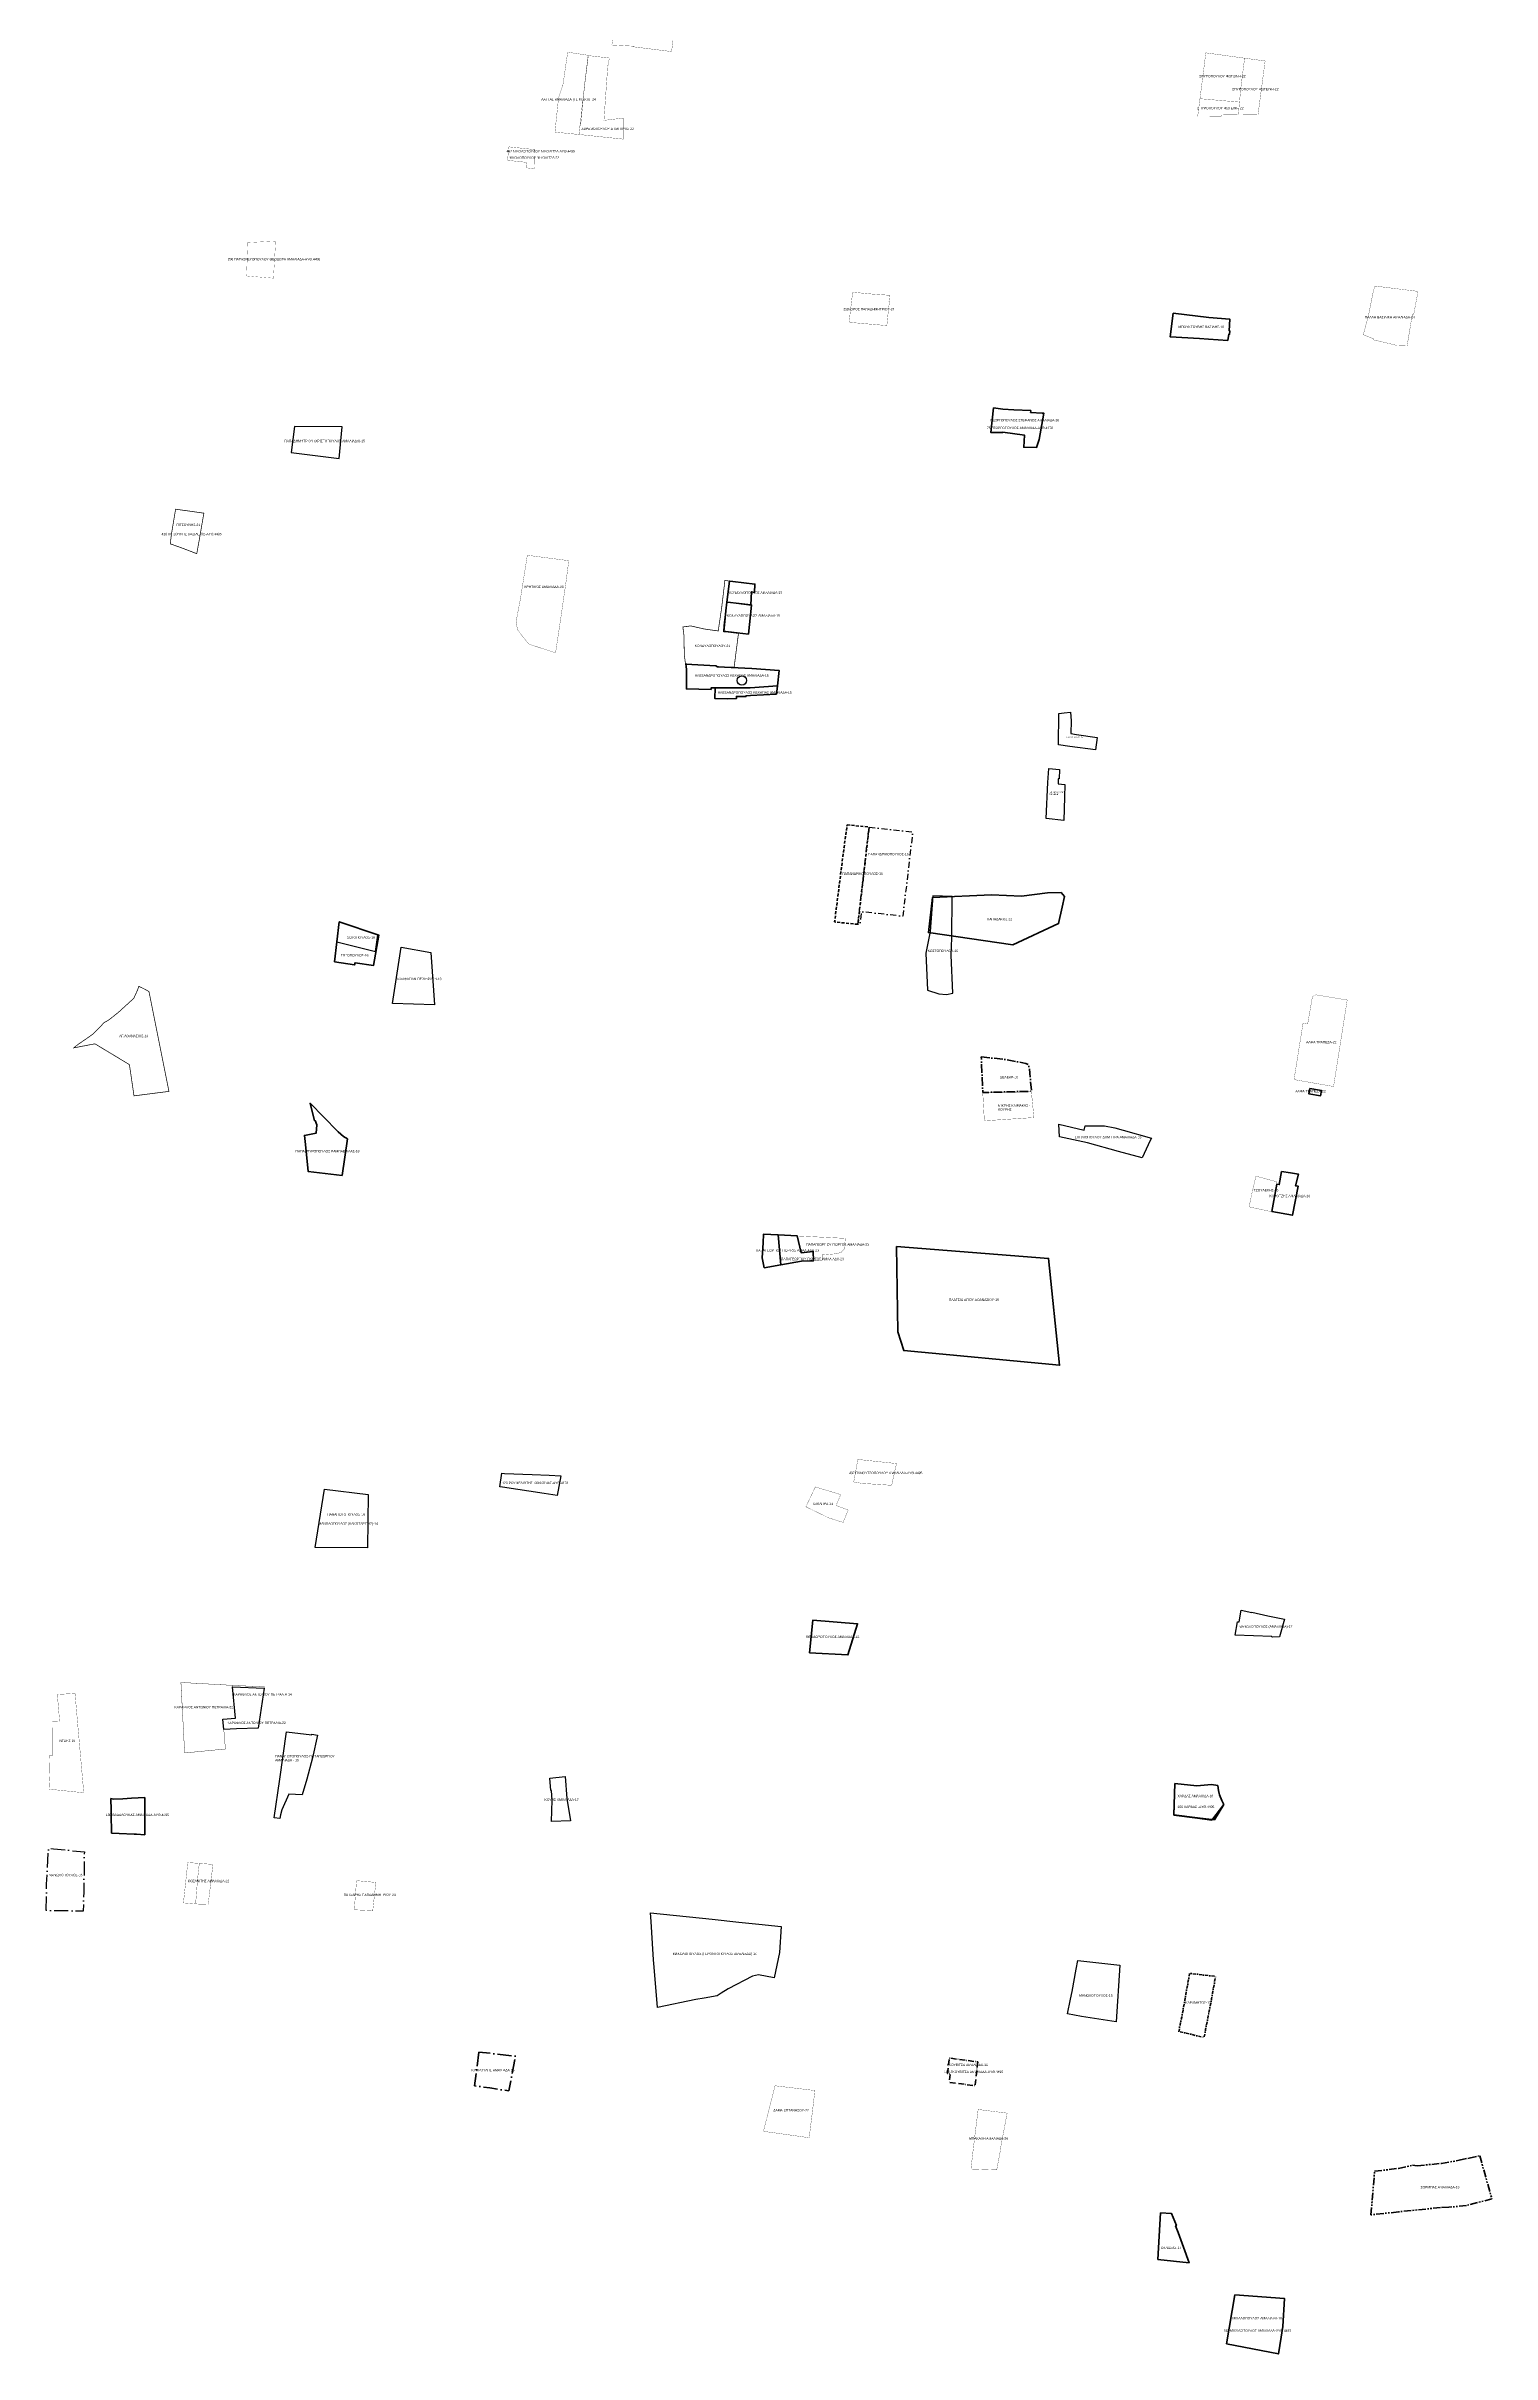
# Model space of a CAD drawing. Header units: metres. Extents: x 245125 to 394351, y 270578 to 4233311.
# Drawn here: x 266133 to 266743, y 4185688 to 4186661 of the extents above; entities that cross this region are included whole.
import ezdxf
from ezdxf.lldxf.tags import DXFTag

# ---------------------------------------------------------------- set-up
doc = ezdxf.new("R2010")
doc.units = ezdxf.units.M
for name, pattern in [('ACAD_ISO10W100', [18, 12, -3, 0, -3]), ('DASHDOT', [25.4, 12.7, -6.35, 0, -6.35]), ('DASHDOT_LINE', [18, 12, -3, 0, -3]), ('DASHED_LINE', [0.75, 0.5, -0.25]), ('PHANTOM2', [1.25, 0.625, -0.125, 0.125, -0.125, 0.125, -0.125]), ('t-orio', [0.79, 0.5, -0.12, 0.05, -0.12])]:
    doc.linetypes.add(name, pattern=pattern)
for name, color, linetype in [('4178-(65-126-135-205)', 51, 'Continuous'), ('4495-(127-227)', 221, 'Continuous'), ('4495-(228-329)', 103, 'Continuous'), ('4495-(330-430)', 229, 'Continuous'), ('4495-(431-531)', 215, 'Continuous'), ('4495-(532-632)', 88, 'Continuous'), ('Point_ID', 7, 'Continuous'), ('t-orio', 7, 't-orio'), ('topo2012', 144, 'Continuous'), ('topo2013', 66, 'Continuous'), ('topo2014', 230, 'Continuous'), ('topo2015', 137, 'Continuous'), ('topo2016', 36, 'Continuous'), ('topo2017', 2, 'Continuous'), ('topo2018', 5, 'Continuous'), ('topo2019', 6, 'Continuous'), ('topo2021', 4, 'Continuous'), ('topo2022', 30, 'Continuous'), ('topo2023', 41, 'Continuous'), ('topo2024', 160, 'Continuous'), ('topo2026', 192, 'Continuous')]:
    doc.layers.add(name, color=color, linetype=linetype)
doc.layers.add('περιγραμμα', color=10, linetype='ACAD_ISO10W100', lineweight=80)
doc.styles.get("Standard").update_dxf_attribs({"font": 'arial.ttf'})
tags = doc.linetypes.add('3DOT', pattern=[1.5, 0.5, -0.25, 0, -0.25, 0, -0.25, 0, -0.25]).pattern_tags.tags
tags[18:19] = [DXFTag(74, 4), DXFTag(75, 0), DXFTag(340, '0'), DXFTag(46, 1.0), DXFTag(50, 0.0), DXFTag(44, 0.0), DXFTag(45, 0.0)]
tags[16:17] = [DXFTag(74, 4), DXFTag(75, 0), DXFTag(340, '0'), DXFTag(46, 1.0), DXFTag(50, 0.0), DXFTag(44, 0.0), DXFTag(45, 0.0)]
tags[14:15] = [DXFTag(74, 4), DXFTag(75, 0), DXFTag(340, '0'), DXFTag(46, 1.0), DXFTag(50, 0.0), DXFTag(44, 0.0), DXFTag(45, 0.0)]
tags[12:13] = [DXFTag(74, 4), DXFTag(75, 0), DXFTag(340, '0'), DXFTag(46, 1.0), DXFTag(50, 0.0), DXFTag(44, 0.0), DXFTag(45, 0.0)]
tags[10:11] = [DXFTag(74, 4), DXFTag(75, 0), DXFTag(340, '0'), DXFTag(46, 1.0), DXFTag(50, 0.0), DXFTag(44, 0.0), DXFTag(45, 0.0)]
tags[8:9] = [DXFTag(74, 4), DXFTag(75, 0), DXFTag(340, '0'), DXFTag(46, 1.0), DXFTag(50, 0.0), DXFTag(44, 0.0), DXFTag(45, 0.0)]
tags[6:7] = [DXFTag(74, 4), DXFTag(75, 0), DXFTag(340, '0'), DXFTag(46, 1.0), DXFTag(50, 0.0), DXFTag(44, 0.0), DXFTag(45, 0.0)]
tags[4:5] = [DXFTag(74, 4), DXFTag(75, 0), DXFTag(340, '0'), DXFTag(46, 1.0), DXFTag(50, 0.0), DXFTag(44, 0.0), DXFTag(45, 0.0)]
tags = doc.linetypes.add('BORDER2', pattern=[0.875, 0.25, -0.125, 0.25, -0.125, 0, -0.125]).pattern_tags.tags
tags[14:15] = [DXFTag(74, 4), DXFTag(75, 0), DXFTag(340, '0'), DXFTag(46, 1.0), DXFTag(50, 0.0), DXFTag(44, 0.0), DXFTag(45, 0.0)]
tags[12:13] = [DXFTag(74, 4), DXFTag(75, 0), DXFTag(340, '0'), DXFTag(46, 1.0), DXFTag(50, 0.0), DXFTag(44, 0.0), DXFTag(45, 0.0)]
tags[10:11] = [DXFTag(74, 4), DXFTag(75, 0), DXFTag(340, '0'), DXFTag(46, 1.0), DXFTag(50, 0.0), DXFTag(44, 0.0), DXFTag(45, 0.0)]
tags[8:9] = [DXFTag(74, 4), DXFTag(75, 0), DXFTag(340, '0'), DXFTag(46, 1.0), DXFTag(50, 0.0), DXFTag(44, 0.0), DXFTag(45, 0.0)]
tags[6:7] = [DXFTag(74, 4), DXFTag(75, 0), DXFTag(340, '0'), DXFTag(46, 1.0), DXFTag(50, 0.0), DXFTag(44, 0.0), DXFTag(45, 0.0)]
tags[4:5] = [DXFTag(74, 4), DXFTag(75, 0), DXFTag(340, '0'), DXFTag(46, 1.0), DXFTag(50, 0.0), DXFTag(44, 0.0), DXFTag(45, 0.0)]
tags = doc.linetypes.add('DASHDOT2', pattern=[0.5, 0.25, -0.125, 0, -0.125]).pattern_tags.tags
tags[10:11] = [DXFTag(74, 4), DXFTag(75, 0), DXFTag(340, '0'), DXFTag(46, 1.0), DXFTag(50, 0.0), DXFTag(44, 0.0), DXFTag(45, 0.0)]
tags[8:9] = [DXFTag(74, 4), DXFTag(75, 0), DXFTag(340, '0'), DXFTag(46, 1.0), DXFTag(50, 0.0), DXFTag(44, 0.0), DXFTag(45, 0.0)]
tags[6:7] = [DXFTag(74, 4), DXFTag(75, 0), DXFTag(340, '0'), DXFTag(46, 1.0), DXFTag(50, 0.0), DXFTag(44, 0.0), DXFTag(45, 0.0)]
tags[4:5] = [DXFTag(74, 4), DXFTag(75, 0), DXFTag(340, '0'), DXFTag(46, 1.0), DXFTag(50, 0.0), DXFTag(44, 0.0), DXFTag(45, 0.0)]
tags = doc.linetypes.add('HIDDEN', pattern=[0.375, 0.25, -0.125]).pattern_tags.tags
tags[6:7] = [DXFTag(74, 4), DXFTag(75, 0), DXFTag(340, '0'), DXFTag(46, 1.0), DXFTag(50, 0.0), DXFTag(44, 0.0), DXFTag(45, 0.0)]
tags[4:5] = [DXFTag(74, 4), DXFTag(75, 0), DXFTag(340, '0'), DXFTag(46, 1.0), DXFTag(50, 0.0), DXFTag(44, 0.0), DXFTag(45, 0.0)]

msp = doc.modelspace()

# ---------------------------------------------------------------- linework, layer by layer
at = {"layer": '4178-(65-126-135-205)', "color": 51, "linetype": 'Continuous', "ltscale": 2, "flags": 128}
msp.add_lwpolyline([(266325.72, 4186059.64), (266326.89, 4186059.55), (266338.58, 4186059.13), (266345.62, 4186058.8), (266350.63, 4186058.56), (266349.12, 4186050.28), (266343.56, 4186051.11), (266325.97, 4186053.75), (266324.82, 4186053.92)], close=True, dxfattribs=at)
at = {"layer": '4495-(127-227)', "color": 221, "linetype": 'DASHDOT', "lineweight": 80, "ltscale": 2}
msp.add_lwpolyline([(266609.16, 4185915.48), (266609.64, 4185928.84), (266618.87, 4185927.92), (266625.07, 4185928.48), (266627.67, 4185927.99), (266628.04, 4185925.92), (266628.43, 4185924.11), (266629.41, 4185921.71), (266630.25, 4185919.99), (266625.27, 4185913.42), (266619.09, 4185914.21)], close=True, dxfattribs=at)
at = {"layer": '4495-(228-329)', "color": 103, "linetype": 'DASHDOT_LINE', "ltscale": 3, "const_width": 0.07}
msp.add_lwpolyline([(266218.61, 4186578.65), (266230.3, 4186579.24), (266230.07, 4186575.26), (266229.48, 4186565.27), (266229.39, 4186563.62), (266224.84, 4186563.99), (266221.15, 4186564.28), (266218.02, 4186564.54), (266218.55, 4186577.24)], close=True, dxfattribs=at)
at = {"layer": '4495-(431-531)', "color": 215, "linetype": 't-orio', "ltscale": 0.5, "const_width": 0.1}
msp.add_lwpolyline([(266475.9, 4186065.49), (266480.9, 4186064.96), (266481.22, 4186064.92), (266492.19, 4186063.76), (266490.15, 4186054.58), (266479.17, 4186055.3), (266477.6, 4186055.41), (266477.41, 4186055.42), (266474.15, 4186055.99)], close=True, dxfattribs=at)
at = {"layer": '4495-(532-632)'}
msp.add_circle((266427, 4186394), 1.97, dxfattribs=at)
at = {"layer": 'Point_ID', "color": 36}
msp.add_lwpolyline([(266234.94, 4185950.64), (266245.61, 4185949.35), (266245.64, 4185949.6), (266247.98, 4185949.28), (266245.87, 4185939.68), (266243.43, 4185930.64), (266241.51, 4185924.11), (266235.94, 4185924.38), (266232.93, 4185917.67), (266232.33, 4185915.57), (266232.13, 4185914.13), (266229.63, 4185914.42), (266232.01, 4185930.63)], close=True, dxfattribs=at)
at = {"layer": 't-orio', "color": 0, "ltscale": 2, "const_width": 0.1, "flags": 128}
msp.add_lwpolyline([(266528.59, 4186220.02), (266529.86, 4186220.05), (266549.09, 4186220.55), (266550.16, 4186209.66), (266530.42, 4186208.37), (266529.25, 4186208.29)], close=True, dxfattribs=at)
at = {"layer": 'topo2012', "color": 144, "linetype": 'BORDER2', "lineweight": 80, "ltscale": 5}
msp.add_lwpolyline([(266455.56, 4185983.89), (266456.84, 4185997.68), (266475.78, 4185996.18), (266471.67, 4185983.08)], close=True, dxfattribs=at)
at = {"layer": 'topo2013', "color": 66, "ltscale": 0.1}
msp.add_lwpolyline([(266576.82, 4186369.91), (266576.12, 4186364.73), (266565.26, 4186366.17), (266560.51, 4186366.82), (266560.71, 4186380.11), (266562.87, 4186380.29), (266565.6, 4186380.65), (266565.91, 4186376.99), (266565.74, 4186371.59), (266568.12, 4186371.22), (266576.82, 4186369.91)], close=True, dxfattribs=at)
at = {"layer": 'topo2013', "color": 66, "lineweight": -3}
msp.add_lwpolyline([(266283.29, 4186281.53), (266295.77, 4186279.23), (266296.89, 4186263.19), (266297.31, 4186257.22), (266279.61, 4186257.82), (266280.44, 4186263.19)], close=True, dxfattribs=at)
at = {"layer": 'topo2013', "color": 66, "linetype": 'PHANTOM2', "lineweight": 50, "ltscale": 5}
msp.add_lwpolyline([(266693.84, 4185765.3), (266703.97, 4185766.54), (266709.92, 4185767.88), (266711.8, 4185767.64), (266722.15, 4185768.62), (266729.53, 4185769.94), (266733.77, 4185770.9), (266738.19, 4185771.88), (266743.33, 4185753.64), (266732.6, 4185750.94), (266725.22, 4185750.12), (266721.72, 4185750.02), (266703.91, 4185748.19), (266692.34, 4185746.94)], close=True, dxfattribs=at)
at = {"layer": 'topo2014', "color": 230}
msp.add_lwpolyline([(266208.43, 4185951.67), (266208.07, 4185955.92), (266213.36, 4185956.34), (266212.1, 4185969.55), (266225.45, 4185969.04), (266222.87, 4185952.22), (266213.79, 4185951.88), (266208.43, 4185951.67)], close=True, dxfattribs=at)
at = {"layer": 'topo2014', "color": 230, "ltscale": 0.05, "flags": 128}
msp.add_lwpolyline([(266388.43, 4185874.28), (266414.43, 4185871.57), (266425.71, 4185870.4), (266434.12, 4185869.52), (266443.57, 4185868.54), (266442.82, 4185857.57), (266440.59, 4185846.83), (266433.94, 4185848.21), (266431.48, 4185847.62), (266421.22, 4185842.24), (266418.22, 4185840.35), (266416.49, 4185839.26), (266411.04, 4185838.32), (266407.58, 4185837.79), (266391.37, 4185834.35), (266389.99, 4185851.36), (266389.7, 4185854.53), (266389.27, 4185861.39), (266388.75, 4185870.68)], close=True, dxfattribs=at)
at = {"layer": 'topo2015', "color": 137}
msp.add_lwpolyline([(266238.29, 4186501.1), (266236.92, 4186490.17), (266257.11, 4186487.54), (266258.43, 4186500.87), (266238.29, 4186501.1)], dxfattribs=at)
at = {"layer": 'topo2015', "color": 137, "lineweight": 70, "ltscale": 0.5}
for points in [[(266420.68, 4186426.96), (266421.69, 4186435.92), (266423.13, 4186435.75), (266432.44, 4186434.65), (266432.31, 4186431.03), (266431.08, 4186431.41), (266430.77, 4186425.83), (266424.63, 4186426.57), (266422.12, 4186426.8)], [(266419.4, 4186414.67), (266419.6, 4186417.39), (266420.27, 4186423.36), (266420.68, 4186426.96), (266422.12, 4186426.8), (266424.63, 4186426.57), (266431.06, 4186425.8), (266429.74, 4186413.53), (266420.25, 4186414.56)], [(266415.68, 4186390.84), (266415.68, 4186390.84), (266430.53, 4186390.9), (266441.93, 4186391.77), (266441.52, 4186388.26), (266430.55, 4186387.6), (266428.77, 4186387.56), (266428.77, 4186387.22), (266424.65, 4186387.25), (266424.67, 4186386.33), (266420.96, 4186386.24), (266415.55, 4186386.39)]]:
    msp.add_lwpolyline(points, close=True, dxfattribs=at)
at = {"layer": 'topo2015', "lineweight": 70, "ltscale": 0.5, "flags": 128}
msp.add_lwpolyline([(266403.36, 4186400.87), (266416, 4186400.15), (266416.72, 4186399.79), (266431.16, 4186398.99), (266442.69, 4186398.25), (266441.93, 4186391.77), (266430.53, 4186390.9), (266413.97, 4186390.84), (266413.95, 4186390.19), (266403.57, 4186390.44), (266403.55, 4186398.49), (266403.47, 4186399.96)], close=True, dxfattribs=at)
at = {"layer": 'topo2015', "color": 137}
msp.add_lwpolyline([(266568.7, 4185854.21), (266586.42, 4185852.2), (266584.83, 4185828.4), (266570.26, 4185830.62), (266564.28, 4185831.75), (266565.63, 4185837.84), (266566.34, 4185841.08), (266568, 4185850.5)], close=True, dxfattribs=at)
at = {"layer": 'topo2015', "color": 137, "linetype": 'DASHDOT_LINE', "lineweight": 70, "ltscale": 0.5, "flags": 128}
msp.add_lwpolyline([(266316.05, 4185815.58), (266314.19, 4185801.36), (266320.59, 4185800.43), (266328.66, 4185799.25), (266331.45, 4185813.85), (266316.05, 4185815.58)], dxfattribs=at)
at = {"layer": 'topo2016', "color": 1}
msp.add_line((266257.11, 4186292.18), (266273.82, 4186286.52), dxfattribs=at)
at = {"layer": 'topo2016', "color": 36, "linetype": 'DASHDOT2', "lineweight": 80, "ltscale": 8, "flags": 128}
msp.add_lwpolyline([(266533.16, 4186508.91), (266537.07, 4186508.42), (266541.66, 4186508.12), (266548.8, 4186507.78), (266548.79, 4186507.55), (266548.73, 4186507), (266553.68, 4186506.7), (266554.41, 4186506.63), (266552.31, 4186495.57), (266551.19, 4186492.2), (266545.9, 4186492.3), (266546.18, 4186497.43), (266537.08, 4186498.68), (266537.08, 4186498.58), (266531.92, 4186498.56)], close=True, dxfattribs=at)
at = {"layer": 'topo2016', "color": 36, "linetype": 'DASHED_LINE', "lineweight": 53, "ltscale": 2.5, "flags": 128}
msp.add_lwpolyline([(266471.36, 4186333.16), (266480.66, 4186332.12), (266476.54, 4186296.6), (266475.9, 4186291.15), (266466.09, 4186292.14), (266466.78, 4186297.67), (266470.08, 4186323.64)], close=True, dxfattribs=at)
at = {"layer": 'topo2016', "color": 36, "linetype": 'DASHDOT', "ltscale": 0.2, "flags": 128}
msp.add_lwpolyline([(266480.66, 4186332.12), (266499.01, 4186330.07), (266494.87, 4186294.58), (266477.42, 4186296.5), (266476.71, 4186291.07), (266475.9, 4186291.15), (266476.54, 4186296.6)], close=True, dxfattribs=at)
at = {"layer": 'topo2016', "color": 36, "linetype": 'DASHDOT2', "lineweight": 30}
msp.add_lwpolyline([(266515.72, 4186302.84), (266507.51, 4186303.15), (266506.35, 4186288.18), (266504.55, 4186278.98), (266505.33, 4186263.43), (266510.03, 4186261.9), (266513.35, 4186261.53), (266515.99, 4186262.14), (266515.31, 4186278.18), (266515.49, 4186285.41), (266515.72, 4186302.84)], close=True, dxfattribs=at)
at = {"layer": 'topo2016', "color": 36, "linetype": 'HIDDEN', "lineweight": 40, "ltscale": 4}
msp.add_lwpolyline([(266255.09, 4186275.37), (266257.11, 4186292.18), (266273.82, 4186286.52), (266271.64, 4186273.85), (266263.84, 4186274.95), (266263.58, 4186274.06), (266255.09, 4186275.37)], dxfattribs=at)
at = {"layer": 'topo2016', "color": 36}
msp.add_lwpolyline([(266256.1, 4186283.8), (266272.36, 4186279.74), (266273.46, 4186286.64), (266257.11, 4186292.18), (266256.1, 4186283.8)], dxfattribs=at)
at = {"layer": 'topo2016', "color": 36, "linetype": 'DASHDOT_LINE', "lineweight": 60, "ltscale": 0.3, "flags": 128}
msp.add_lwpolyline([(266527.93, 4186235.23), (266537.63, 4186234.22), (266546.74, 4186232.52), (266547.75, 4186231.98), (266548.19, 4186230.89), (266548.43, 4186228.37), (266549.16, 4186220.74), (266538.65, 4186220.47), (266528.6, 4186220.2)], close=True, dxfattribs=at)
at = {"layer": 'topo2016', "color": 36, "lineweight": 80, "ltscale": 0.1}
msp.add_lwpolyline([(266650.45, 4186170.04), (266659.2, 4186168.44), (266661.63, 4186180.7), (266660.44, 4186180.93), (266661.73, 4186185.79), (266658.36, 4186186.33), (266654.66, 4186186.88), (266653.63, 4186181.38), (266652.69, 4186181.55)], close=True, dxfattribs=at)
at = {"layer": 'topo2016', "color": 30, "flags": 128}
msp.add_lwpolyline([(266250.92, 4186053), (266269.38, 4186050.74), (266269.04, 4186028.22), (266246.98, 4186028.36)], close=True, dxfattribs=at)
at = {"layer": 'topo2016', "color": 36, "linetype": 'DASHDOT', "lineweight": 80, "ltscale": 2}
msp.add_lwpolyline([(266609.17, 4185915.69), (266609.64, 4185928.84), (266618.87, 4185927.92), (266625.07, 4185928.48), (266627.67, 4185927.99), (266628.04, 4185925.92), (266628.43, 4185924.11), (266629.41, 4185921.71), (266630.25, 4185919.99), (266626.4, 4185913.49), (266619.11, 4185914.42)], close=True, dxfattribs=at)
at = {"layer": 'topo2016', "color": 36, "linetype": 'DASHDOT_LINE', "ltscale": 0.5, "flags": 128}
msp.add_lwpolyline([(266133.5, 4185875.25), (266133.67, 4185886.34), (266134.47, 4185901.5), (266136.54, 4185901.29), (266149.62, 4185900), (266149.45, 4185888.28), (266149.33, 4185883.02), (266149.14, 4185874.99), (266143.75, 4185875.11)], close=True, dxfattribs=at)
at = {"layer": 'topo2016', "color": 36, "linetype": 'DASHDOT_LINE', "lineweight": 80, "ltscale": 0.2, "flags": 128}
msp.add_lwpolyline([(266526.45, 4185811.44), (266526.25, 4185809.66), (266525.36, 4185801.41), (266525.36, 4185801.41), (266519.68, 4185802.12), (266517.75, 4185802.37), (266514.37, 4185802.79), (266514.9, 4185806.37), (266513.64, 4185806.5), (266514.48, 4185813.08), (266518.41, 4185812.52), (266521.26, 4185812.15)], close=True, dxfattribs=at)
at = {"layer": 'topo2017', "color": 2, "ltscale": 0.05, "flags": 128}
msp.add_lwpolyline([(266655.83, 4185998.09), (266653.69, 4185990.63), (266650.82, 4185990.6), (266650.52, 4185990.63), (266650.56, 4185990.89), (266635.09, 4185991.37), (266635.09, 4185991.37), (266636.03, 4185997.07), (266636.68, 4185996.97), (266637.64, 4186001.89), (266642.06, 4186000.93), (266642.09, 4186001.04), (266648.82, 4185999.59)], close=True, dxfattribs=at)
at = {"layer": 'topo2017', "color": 2, "ltscale": 0.2, "flags": 128}
msp.add_lwpolyline([(266345.94, 4185931.06), (266352.5, 4185931.76), (266353.19, 4185922.5), (266354.63, 4185913.09), (266346.72, 4185912.8), (266346.98, 4185921.79), (266346.68, 4185925.88), (266346.33, 4185925.85), (266345.94, 4185931.06)], close=True, dxfattribs=at)
at = {"layer": 'topo2017', "color": 2, "linetype": 'DASHDOT', "lineweight": 50, "ltscale": 0.1, "flags": 128}
msp.add_lwpolyline([(266611.29, 4185824.18), (266611.78, 4185827.09), (266612.52, 4185830.26), (266613.11, 4185833.53), (266613.97, 4185838.4), (266615.84, 4185848.78), (266626.76, 4185847.47), (266625.13, 4185838.11), (266622.58, 4185825.11), (266621.93, 4185821.77), (266616.02, 4185823.14), (266613.97, 4185823.6), (266611.29, 4185824.17)], dxfattribs=at)
at = {"layer": 'topo2017', "color": 2, "linetype": 'DASHDOT2', "lineweight": 60, "ltscale": 6}
msp.add_lwpolyline([(266602.47, 4185728.09), (266615.59, 4185726.77), (266613.26, 4185733.3), (266610.96, 4185739.56), (266609.92, 4185742.29), (266610.28, 4185742.41), (266608.21, 4185747.5), (266603.57, 4185747.77)], close=True, dxfattribs=at)
at = {"layer": 'topo2018', "color": 5, "linetype": '3DOT', "lineweight": 40}
msp.add_lwpolyline([(266608.88, 4186548.93), (266607.57, 4186538.93), (266607.69, 4186538.92), (266620.04, 4186538.18), (266623.73, 4186537.9), (266631.9, 4186537.39), (266632.32, 4186539.97), (266632.68, 4186539.94), (266632.86, 4186541.35), (266632.52, 4186541.38), (266632.83, 4186546.28), (266623.99, 4186547.1)], close=True, dxfattribs=at)
at = {"layer": 'topo2018', "color": 5, "ltscale": 0.1, "flags": 128}
msp.add_lwpolyline([(266555.35, 4186335.77), (266556.09, 4186350.95), (266556.38, 4186356.8), (266560.99, 4186356.41), (266560.85, 4186352.51), (266560.45, 4186352.45), (266560.34, 4186350.45), (266563.21, 4186350.12), (266563.07, 4186344.78), (266562.79, 4186334.86)], close=True, dxfattribs=at)
at = {"layer": 'topo2018', "color": 5, "linetype": 'BORDER2', "lineweight": 53, "ltscale": 5}
msp.add_lwpolyline([(266258.4, 4186185.17), (266258.32, 4186185.18), (266244.08, 4186186.86), (266242.85, 4186198.35), (266242.46, 4186202.13), (266247.39, 4186203.07), (266247.69, 4186206.65), (266246.92, 4186208.38), (266246.72, 4186208.34), (266244.83, 4186215.66), (266256.4, 4186203.97), (266256.63, 4186203.7), (266258.94, 4186201.61), (266260.65, 4186200.68)], close=True, dxfattribs=at)
at = {"layer": 'topo2018', "color": 5, "flags": 128}
msp.add_lwpolyline([(266560.7, 4186206.84), (266571.39, 4186204.41), (266571.72, 4186206.18), (266574.14, 4186206.17), (266579.93, 4186206.15), (266584.31, 4186205.31), (266587.8, 4186204.32), (266599.79, 4186200.93), (266599.2, 4186199.98), (266595.79, 4186192.7), (266585.88, 4186195.4), (266572.78, 4186198.97), (266560.9, 4186201.54)], close=True, dxfattribs=at)
at = {"layer": 'topo2018', "color": 5, "lineweight": 70, "ltscale": 0.4}
msp.add_lwpolyline([(266492.17, 4186155.33), (266556.32, 4186150.27), (266560.95, 4186105.18), (266495.24, 4186111.41), (266492.71, 4186119.33), (266492.17, 4186155.33)], close=True, dxfattribs=at)
at = {"layer": 'topo2018', "color": 5, "lineweight": 80, "ltscale": 0.1, "flags": 128}
msp.add_lwpolyline([(266634.91, 4185713.24), (266655.8, 4185711.67), (266655.14, 4185699.9), (266654.49, 4185695.38), (266653.32, 4185688.32), (266649.62, 4185689.06), (266631.41, 4185692.55)], close=True, dxfattribs=at)
at = {"layer": 'topo2019', "color": 6, "linetype": 'DASHDOT', "lineweight": 60, "ltscale": 5, "const_width": 0.3}
msp.add_lwpolyline([(266146.56, 4186240.2), (266153.31, 4186244.89), (266158.01, 4186249.74), (266159.81, 4186250.72), (266163.96, 4186254), (266170.48, 4186259.96), (266172.12, 4186263.59), (266172.56, 4186265.02), (266175, 4186263.84), (266176.88, 4186262.78), (266185.29, 4186220.69), (266183.37, 4186220.45), (266170.56, 4186218.81), (266168.63, 4186231.97), (266154.09, 4186240.76), (266145.16, 4186239.05)], close=True, dxfattribs=at)
at = {"layer": 'topo2019', "color": 6, "ltscale": 2, "const_width": 0.1}
msp.add_lwpolyline([(266138.23, 4185966.39), (266145.69, 4185966.81), (266145.72, 4185966.46), (266146.66, 4185955.64), (266147.52, 4185945.91), (266149.36, 4185924.94), (266137.82, 4185926.13), (266134.82, 4185926.44), (266135.13, 4185932.13), (266134.94, 4185940.62), (266136.23, 4185940.66), (266136.11, 4185954.98), (266139.18, 4185955.05)], close=True, dxfattribs=at)
at = {"layer": 'topo2021', "color": 4, "const_width": 0.3}
for points in [[(266188.11, 4186466.21), (266200.04, 4186464.53), (266199.7, 4186462.62), (266197.96, 4186452.56), (266197.03, 4186447.45), (266192.57, 4186449.16), (266189.82, 4186450.19), (266185.87, 4186451.59), (266186.16, 4186454.06), (266186.32, 4186455.41), (266187.93, 4186465.08)], [(266419.79, 4186436.15), (266421.77, 4186435.9), (266420.48, 4186426.99), (266419.34, 4186417.42), (266419.15, 4186414.58), (266419.87, 4186414.52), (266425.53, 4186413.8), (266423.7, 4186399.57), (266418.03, 4186399.76), (266416.49, 4186399.94), (266415.72, 4186400.27), (266410.75, 4186400.43), (266403.18, 4186401.03), (266402.83, 4186403.7), (266402.7, 4186404.73), (266402.5, 4186413.25), (266402.08, 4186416.54), (266405.39, 4186416.98), (266409.38, 4186416.08), (266411.21, 4186415.66), (266417, 4186414.86), (266418.46, 4186424.78), (266419.55, 4186433.87)]]:
    msp.add_lwpolyline(points, close=True, dxfattribs=at)
at = {"layer": 'topo2022', "color": 30, "linetype": 't-orio', "lineweight": 50, "ltscale": 20, "const_width": 0.1, "flags": 128}
msp.add_lwpolyline([(266373.36, 4186671.76), (266381.41, 4186670.88), (266398.49, 4186668.65), (266397.33, 4186659.18), (266381.36, 4186661.17), (266381.37, 4186661.45), (266372.15, 4186661.95), (266372.98, 4186669.18)], close=True, dxfattribs=at)
at = {"layer": 'topo2022', "color": 30, "linetype": 't-orio', "lineweight": 40, "ltscale": 15, "const_width": 0.1}
msp.add_lwpolyline([(266358.66, 4186627.84), (266358.44, 4186625.83), (266358.26, 4186624.22), (266376.9, 4186622.26), (266376.9, 4186623.83), (266376.89, 4186631.13), (266368.79, 4186630.16), (266370.41, 4186653.42), (266370.55, 4186653.46), (266371.08, 4186656.46), (266362.22, 4186657.48), (266361.32, 4186650.38), (266360.87, 4186646.76), (266360.71, 4186645.48), (266360.33, 4186641.96), (266359.99, 4186638.69), (266358.95, 4186627.8), (266358.66, 4186627.84)], dxfattribs=at)
at = {"layer": 'topo2022', "color": 30, "ltscale": 40, "const_width": 0.1}
for points in [[(266622.68, 4186658.64), (266639.03, 4186656.4), (266637.41, 4186643.65), (266636.88, 4186637.87), (266620.2, 4186639.3)], [(266639.03, 4186656.4), (266647.69, 4186655.22), (266646.16, 4186643.72), (266644.72, 4186632.7), (266636.39, 4186632.56), (266637.41, 4186643.65)], [(266619.24, 4186631.85), (266620.2, 4186639.3), (266636.88, 4186637.87), (266636.39, 4186632.56), (266629.29, 4186632.44), (266629.23, 4186631.93)]]:
    msp.add_lwpolyline(points, close=True, dxfattribs=at)
at = {"layer": 'topo2022', "color": 30, "linetype": 't-orio', "ltscale": 10}
for points, const_width in [([(266328.72, 4186619), (266336.95, 4186618.12), (266339.63, 4186617.84), (266339.39, 4186609.79), (266336.03, 4186610.15), (266336.3, 4186612.44), (266328.12, 4186613.32)], 0.1), ([(266190.35, 4185971.45), (266211.99, 4185970.23), (266212.06, 4185969.55), (266213.35, 4185956.34), (266208.07, 4185955.92), (266208.43, 4185951.67), (266209.12, 4185943.39), (266191.92, 4185941.72), (266190.54, 4185967.84)], 0.15), ([(266211.99, 4185970.23), (266225.53, 4185969.56), (266225.45, 4185969.04), (266222.87, 4185952.22), (266208.43, 4185951.67), (266208.07, 4185955.92), (266213.35, 4185956.34), (266212.06, 4185969.55)], 0.15)]:
    msp.add_lwpolyline(points, close=True, dxfattribs=dict(at, const_width=const_width))
at = {"layer": 'topo2022', "lineweight": 60}
msp.add_lwpolyline([(266544.97, 4186302.96), (266555.86, 4186304.41), (266561.6, 4186304.6), (266562.99, 4186302.94), (266562.05, 4186298.42), (266560.56, 4186291.48), (266541.26, 4186282.47), (266505.63, 4186287.63), (266507.42, 4186302.52), (266532.31, 4186303.65)], close=True, dxfattribs=at)
at = {"layer": 'topo2022', "ltscale": 2, "const_width": 0.1}
msp.add_lwpolyline([(266659.88, 4186225.68), (266661.65, 4186236.79), (266663.68, 4186249.49), (266665.64, 4186249.16), (266667.65, 4186260.7), (266669.1, 4186261.42), (266681.43, 4186259.36), (266682.31, 4186259.23), (266676.54, 4186222.75), (266659.88, 4186225.68)], close=True, dxfattribs=at)
at = {"layer": 'topo2022', "linetype": 'Continuous', "lineweight": 60, "elevation": 109.75}
msp.add_lwpolyline([(266666.49, 4186221.9), (266666.12, 4186219.68), (266671.05, 4186218.86), (266671.42, 4186221.08), (266666.49, 4186221.9)], dxfattribs=at)
at = {"layer": 'topo2022', "color": 30, "linetype": 't-orio', "ltscale": 15, "const_width": 0.1}
msp.add_lwpolyline([(266193.25, 4185895.5), (266198.1, 4185895.15), (266197.34, 4185888.15), (266196.56, 4185878.09), (266191.41, 4185878.48), (266192.51, 4185888.64), (266193.25, 4185895.5)], dxfattribs=at)
msp.add_lwpolyline([(266198.1, 4185895.15), (266203.83, 4185894.73), (266203.06, 4185887.75), (266201.84, 4185877.89), (266198.59, 4185877.93), (266196.56, 4185878.09), (266197.34, 4185888.15)], close=True, dxfattribs=at)
at = {"layer": 'topo2022', "color": 30, "linetype": 't-orio', "lineweight": 35, "ltscale": 15, "const_width": 0.1}
msp.add_lwpolyline([(266440.96, 4185801.37), (266451.56, 4185800.11), (266457.77, 4185799.36), (266456.54, 4185788.93), (266455.78, 4185782.85), (266455.38, 4185779.45), (266444.66, 4185780.97), (266436.08, 4185782.17), (266438.61, 4185792.17)], close=True, dxfattribs=at)
at = {"layer": 'topo2023', "linetype": 't-orio', "ltscale": 15, "const_width": 0.1}
msp.add_lwpolyline([(266336.47, 4186446.78), (266353.96, 4186444.5), (266352.75, 4186435.24), (266352.36, 4186432.6), (266350.43, 4186419.23), (266349.52, 4186413.16), (266348.39, 4186405.6), (266337.25, 4186409.27), (266337.03, 4186409.41), (266334.45, 4186412.57), (266332.36, 4186415.39), (266331.7, 4186418.68), (266333.59, 4186428.52)], close=True, dxfattribs=at)
at = {"layer": 'topo2023', "ltscale": 40, "const_width": 0.1}
msp.add_lwpolyline([(266640.93, 4186171.99), (266642.18, 4186178.1), (266643.83, 4186184.96), (266647.53, 4186183.94), (266652.65, 4186182.56), (266652.47, 4186181.52), (266653.4, 4186181.35), (266654.42, 4186186.86), (266658.11, 4186186.32), (266661.49, 4186185.79), (266660.22, 4186180.92), (266661.4, 4186180.7), (266659.01, 4186168.43), (266658, 4186168.62), (266650.25, 4186170)], close=True, dxfattribs=at)
at = {"layer": 'topo2023', "color": 246, "lineweight": 60, "ltscale": 20}
for points in [[(266436.32, 4186146.29), (266435.59, 4186150.46), (266435.89, 4186156.82), (266436.08, 4186160.46), (266442.32, 4186160.14), (266443.35, 4186147.51), (266436.32, 4186146.29)], [(266442.32, 4186160.14), (266450.31, 4186159.74), (266451.92, 4186152.62), (266457.1, 4186153.11), (266457.24, 4186149.31), (266452.19, 4186149.05), (266443.35, 4186147.51)]]:
    msp.add_lwpolyline(points, close=True, dxfattribs=at)
at = {"layer": 'topo2023', "color": 246, "lineweight": 60, "ltscale": 20, "const_width": 0.1}
msp.add_lwpolyline([(266450.31, 4186159.74), (266470.58, 4186158.72), (266470.25, 4186154.38), (266468.79, 4186152.72), (266465.88, 4186152.15), (266460.8, 4186151.73), (266460.89, 4186149.51), (266457.24, 4186149.31), (266457.1, 4186153.11), (266451.92, 4186152.62)], close=True, dxfattribs=at)
at = {"layer": 'topo2024', "linetype": 't-orio', "ltscale": 10, "const_width": 0.1}
for points in [[(266358.25, 4186624.21), (266348.13, 4186625.22), (266348.31, 4186626.93), (266349.28, 4186636.21), (266349.66, 4186639.7), (266351.17, 4186644.29), (266351.3, 4186644.8), (266351.44, 4186644.78), (266353.49, 4186658.9), (266362.11, 4186657.63), (266361.79, 4186654.83), (266360.79, 4186646.76), (266359.92, 4186638.72), (266359.82, 4186638.73), (266358.77, 4186627.82), (266358.66, 4186627.84), (266358.43, 4186625.83)], [(266264.43, 4185887.87), (266272.57, 4185887.11), (266271.27, 4185875.16), (266270.22, 4185875.27), (266263.48, 4185875.58)]]:
    msp.add_lwpolyline(points, close=True, dxfattribs=at)
at = {"layer": 'topo2024', "linetype": 't-orio', "ltscale": 15, "const_width": 0.1}
msp.add_lwpolyline([(266472.19, 4186545.01), (266473.7, 4186557.71), (266481.67, 4186556.94), (266489.26, 4186556.41), (266489, 4186553.81), (266489.25, 4186553.78), (266488.89, 4186551.17), (266488.12, 4186543.63)], close=True, dxfattribs=at)
at = {"layer": 'topo2024', "lineweight": -3, "const_width": 0.1}
msp.add_lwpolyline([(266712.18, 4186558.05), (266693.91, 4186560.32), (266693.27, 4186557.87), (266691.48, 4186548.86), (266689.12, 4186539.77), (266693.59, 4186537.98), (266693.53, 4186537.59), (266702.3, 4186535.52), (266702.88, 4186535.19), (266707.57, 4186535.01), (266709.75, 4186548.19), (266710.31, 4186548.08)], close=True, dxfattribs=at)
at = {"layer": 'topo2024', "linetype": 't-orio', "lineweight": 60, "ltscale": 10, "const_width": 0.1}
msp.add_lwpolyline([(266457.96, 4186053.91), (266466.48, 4186051.32), (266468.67, 4186050.65), (266466.7, 4186046.07), (266471.81, 4186044.17), (266469.66, 4186038.93), (266463.46, 4186040.91), (266453.98, 4186045.52)], close=True, dxfattribs=at)
at = {"layer": 'topo2026', "linetype": 't-orio', "lineweight": 0, "ltscale": 0.7, "const_width": 0.1}
msp.add_lwpolyline([(266526.64, 4185791.37), (266538.87, 4185789.83), (266536.07, 4185775.03), (266535.95, 4185773.78), (266534.47, 4185765.89), (266523.6, 4185766.27), (266524.76, 4185776.25), (266525.48, 4185782.15)], close=True, dxfattribs=at)
at = {"layer": 'περιγραμμα', "color": 221, "linetype": 'DASHDOT', "lineweight": 60, "ltscale": 8}
msp.add_lwpolyline([(266175.07, 4185922.96), (266175.12, 4185907.24), (266171.63, 4185907.43), (266170.6, 4185907.48), (266164.26, 4185907.79), (266161.03, 4185907.95), (266160.92, 4185916.05), (266160.92, 4185917.6), (266160.83, 4185922.5), (266161.92, 4185922.28), (266165.91, 4185922.38), (266169.48, 4185922.61)], close=True, dxfattribs=at)

# ---------------------------------------------------------------- texts
at = {"color": 221, "insert": (266158.71, 4185916.11), "char_height": 1, "width": 37.8615, "attachment_point": 1}
msp.add_mtext('130 ΒΑΔΑΛΟΥΚΑΣ ΑΜΑΛΙΑΔΑ-ΑΥΘ.4495', dxfattribs=at)
at = {"layer": '4178-(65-126-135-205)', "color": 51, "char_height": 1, "attachment_point": 1}
for s, insert, width in [('75 ΓΕΩΡΓΟΠΟΥΛΟΣ ΑΜΑΛΙΑΔΑ-ΑΥΘ.4178', (266530.36, 4186500.98), 30.7424), ('123 ΡΟΥΜΕΛΙΩΤΗΣ ΚΟΚΚΩΝΑΣ-ΑΥΘ.4178', (266325.86, 4186056.09), 32.8888)]:
    msp.add_mtext(s, dxfattribs=dict(at, insert=insert, width=width))
at = {"layer": '4495-(127-227)', "color": 221, "char_height": 1, "attachment_point": 1}
for s, insert, width in [('150 ΧΑΡΔΑΣ -ΑΥΘ.4495', (266610.72, 4185919.51), 24.5243), ('188 ΜΙΧΑΛΟΠΟΥΛΟΣ ΑΜΑΛΙΑΔΑ-AYΘ.4495', (266630.16, 4185698.61), 30.6653)]:
    msp.add_mtext(s, dxfattribs=dict(at, insert=insert, width=width))
at = {"layer": '4495-(127-227)', "insert": (266512.24, 4185807.74), "char_height": 1, "width": 43.9829, "attachment_point": 1}
msp.add_mtext('182-ΓΚΟΥΒΙΤΣΑ ΑΜΑΛΙΑΔΑ-ΑΥΘ.4495', dxfattribs=at)
at = {"layer": '4495-(228-329)', "color": 103, "ltscale": 18, "insert": (266210.11, 4186572.12), "char_height": 1, "width": 47.8511, "attachment_point": 1}
msp.add_mtext('296 ΠΑΡΑΣΚΕΥΟΠΟΥΛΟΥ ΘΕΟΔΩΡΑ ΑΜΑΛΙΑΔΑ-ΑΥΘ.4495', dxfattribs=at)
at = {"layer": '4495-(330-430)', "color": 229, "insert": (266182.19, 4186456.23), "char_height": 1, "width": 35.8398, "attachment_point": 1}
msp.add_mtext('410 ΠΙΤΣΟΥΝΗΣ ΒΑΣΙΛΕΙΟΣ-ΑΥΘ.4495', dxfattribs=at)
at = {"layer": '4495-(431-531)', "color": 215, "char_height": 1, "attachment_point": 1}
for s, insert, width in [('462 ΝΙΚΟΛΟΠΟΥΛΟΥ ΝΙΚΟΛΙΤΣΑ-ΑΥΘ.4495', (266327.72, 4186617.62), 29.7318), ('437 ΠΑΝΟΥΤΣΟΠΟΥΛΟΥ ΑΜΑΛΙΑΔΑ-ΑΥΘ.4495', (266472.19, 4186060.29), 34.8666)]:
    msp.add_mtext(s, dxfattribs=dict(at, insert=insert, width=width))
at = {"layer": 'topo2012', "color": 144, "insert": (266453.96, 4185991.21), "char_height": 1, "width": 41.7103, "attachment_point": 1}
msp.add_mtext('ΘΕΟΔΩΡΟΠΟΥΛΟΣ ΑΜΑΛΙΑΔΑ-12', dxfattribs=at)
at = {"layer": 'topo2013', "color": 66, "attachment_point": 1}
for s, insert, char_height, width in [('ΜΑΝΩΛΟΠΟΥΛΟΣ-13', (266563.64, 4186370.29), 0.5, 3.6605), ('ΚΑΛΦΑΓΙΑΝ ΠΕΡΙΦΡΑΞΗ-13', (266281.73, 4186268.6), 1, 25.1929), ('ΖΟΡΜΠΑΣ ΑΜΑΛΙΑΔΑ-13', (266713.25, 4185759.13), 1, 17.175)]:
    msp.add_mtext(s, dxfattribs=dict(at, insert=insert, char_height=char_height, width=width))
at = {"layer": 'topo2014', "color": 230, "char_height": 1, "attachment_point": 1}
for s, insert, width in [('ΜΑΝΩΛΟΠΟΥΛΟΣ (ΚΑΚΟΤΑΡΙΤΗΣ)-14', (266248.36, 4186038.93), 29.4934), ('ΚΑΡΑΦΛΟΣ ΑΝΤΩΝΙΟΥ ΠΕΤΡΑΛΙΑ-14', (266212.43, 4185966.9), 24.5143), ('ΜΑΝΩΛΟΠΟΥΛΟΣ (ΓΕΡΟΝΤΟΠΟΥΛΟΣ ΑΜΑΛΙΑΔΑ)-14', (266397.79, 4185857.55), 45.2907)]:
    msp.add_mtext(s, dxfattribs=dict(at, insert=insert, width=width))
at = {"layer": 'topo2015', "color": 137, "char_height": 1, "attachment_point": 1}
for s, insert, width in [('ΠΑΠΑΔΗΜΗΤΡΙΟΥ (ΧΡΙΣΤΟΠΟΥΛΟΣ ΑΜΑΛΙΑΔΑ)-15', (266233.98, 4186495.46), 49.1327), ('ΑΛΕΞΑΝΔΡΟΠΟΥΛΟΣ ΚΕΧΑΓΙΑΣ ΑΜΑΛΙΑΔΑ-15', (266407.14, 4186396.6), 38.8673), ('ΑΛΕΞΑΝΔΡΟΠΟΥΛΟΣ ΚΕΧΑΓΙΑΣ ΑΜΑΛΙΑΔΑ-15', (266416.85, 4186389.42), 38.8673), ('ΜΑΝΩΛΟΠΟΥΛΟΣ-15', (266569.21, 4185839.92), 17.175), ('ΚΥΠΡΟΥΛΗΣ ΑΜΑΛΙΑΔΑ-15', (266312.9, 4185808.49), 38.3694)]:
    msp.add_mtext(s, dxfattribs=dict(at, insert=insert, width=width))
at = {"layer": 'topo2015', "color": 137, "lineweight": 70, "ltscale": 0.5, "char_height": 1, "attachment_point": 1}
for insert, width in [((266421.59, 4186431.51), 22.8444), ((266420.65, 4186421.82), 27.294)]:
    msp.add_mtext('ΚΟΝΔΥΛΟΠΟΥΛΟΣ ΑΜΑΛΙΑΔΑ-15', dxfattribs=dict(at, insert=insert, width=width))
at = {"layer": 'topo2016', "color": 36, "char_height": 1, "attachment_point": 1}
for s, insert, width in [('ΓΕΩΡΓΟΠΟΥΛΟΣ ΣΤΕΦΑΝΟΣ ΑΜΑΛΙΑΔΑ-16', (266531.76, 4186504.25), 33.0054), ('ΠΑΠΑΝΔΡΙΚΟΠΟΥΛΟΣ-16', (266469.32, 4186313), 17.8641), ('ΠΑΠΑΝΔΡΙΚΟΠΟΥΛΟΣ-16', (266480.19, 4186321.23), 17.8641), ('ΣΩΓΟΠΟΥΛΟΣ-16', (266260.5, 4186286.15), 17.8641), ('ΣΩΓΟΠΟΥΛΟΣ-16', (266257.76, 4186278.58), 17.8641), ('ΚΩΣΤΟΠΟΥΛΟΥ-16', (266505.39, 4186280.46), 17.8641), ('ΔΕΛΕΑΡ-16', (266535.84, 4186227.2), 17.8641), ('ΜΙΚΡΗΣ ΚΛΙΜΑΚΑΣ - ΚΟΥΡΗΣ', (266535, 4186215.23), 17.8641), ('ΚΟΡΟΤΖΗΣ ΑΜΑΛΙΑΔΑ-16', (266649.5, 4186177.08), 17.8641), ('ΠΑΝΑΓΙΩΤΟΠΟΥΛΟΣ-16', (266252.06, 4186042.82), 14.0598), ('ΧΑΡΔΑΣ ΑΜΑΛΙΑΔΑ-16', (266610.75, 4185924.07), 25.1061), ('ΜΑΝΩΛΟΠΟΥΛΟΣ-16', (266134.68, 4185890.74), 14.0598), ('ΓΚΟΥΒΙΤΣΑ ΑΜΑΛΙΑΔΑ-16', (266513.49, 4185810.69), 21.1923)]:
    msp.add_mtext(s, dxfattribs=dict(at, insert=insert, width=width))
at = {"layer": 'topo2017', "color": 2, "char_height": 1, "attachment_point": 1}
for s, insert, width in [('ΜΑΝΩΛΟΠΟΥΛΟΣ (ΑΜΑΛΙΑΔΑ)-17', (266636.64, 4185995.52), 31.704), ('KOYHΣ ΑΜΑΛΙΑΔΑ-17', (266343.74, 4185922.52), 17.175), ('ΚΑΡΑΜΗΤΟΣ-17', (266614.05, 4185836.93), 17.175), ('ΘΑΝΑΣΑΣ-17', (266603.67, 4185733.58), 17.175)]:
    msp.add_mtext(s, dxfattribs=dict(at, insert=insert, width=width))
at = {"layer": 'topo2018', "color": 5, "attachment_point": 1}
for s, insert, char_height, width in [('MΠΟΥΝΤΟΥΒΗΣ ΒΑΣΙΛΗΣ-18', (266611.11, 4186543.57), 1, 31.4423), ('KYΡΙΑΚΟΠΟΥΛΟΣ ΒΑΣΙΛΗΣ-18', (266556.57, 4186347.03), 0.5, 3.6605), ('ΠΑΠΑΣΠΥΡΟΠΟΥΛΟΣ ΡΑΜΠΑΒΙΛΛΑΣ-18', (266238.69, 4186195.99), 1, 43.7527), ('ΣΠΗΛΙΟΠΟΥΛΟΥ ΔΗΜΗΤΡΑ ΑΜΑΛΙΑΔΑ-18', (266567.45, 4186201.93), 1, 32.33), ('ΠΛΑΤΕΙΑ ΑΓΙΟΥ ΑΘΑΝΑΣΙΟΥ-18', (266514.33, 4186133.36), 1, 29.0266), ('ΜΙΧΑΛΟΠΟΥΛΟΣ ΑΜΑΛΙΑΔΑ-18', (266633.88, 4185703.82), 1, 43.8505)]:
    msp.add_mtext(s, dxfattribs=dict(at, insert=insert, char_height=char_height, width=width))
at = {"layer": 'topo2019', "color": 6, "lineweight": 80, "ltscale": 20, "insert": (266164.34, 4186244.55), "char_height": 1, "width": 4.9743, "attachment_point": 1}
msp.add_mtext('ΑΓ.ΑΘΑΝΑΣΙΟΣ-19', dxfattribs=at)
at = {"layer": 'topo2019', "color": 6, "insert": (266139.1, 4185947.36), "char_height": 1, "width": 3.6605, "attachment_point": 1}
msp.add_mtext('ΝΤΑΗΣ-19', dxfattribs=at)
at = {"layer": 'topo2021', "color": 4, "char_height": 1, "width": 3.6605, "attachment_point": 1}
for s, insert in [('ΠΙΤΣΟΥΝΗΣ-21', (266188.44, 4186460.11)), ('KONΔΥΛΟΠΟΥΛΟΥ-21', (266407.12, 4186409.08))]:
    msp.add_mtext(s, dxfattribs=dict(at, insert=insert))
at = {"layer": 'topo2022', "color": 30, "char_height": 1, "attachment_point": 1}
for s, insert, width in [('ΣΠΥΡΟΠΟΥΛΟΥ ΦΩΤΕΙΝΗ-22', (266619.89, 4186649.29), 26.9922), ('ΣΠΥΡΟΠΟΥΛΟΥ ΦΩΤΕΙΝΗ-22', (266633.78, 4186643.85), 24.1433), ('ΣΠΥΡΟΠΟΥΛΟΥ ΦΩΤΕΙΝΗ-22', (266619.03, 4186635.85), 29.9465), ('ΑΒΡΑΜOΠΟΥΛΟΥ ΔΗΜΗΤΡΗΣ-22', (266359.29, 4186627.14), 25.9177), ('ΝΙΚΟΛΟΠΟΥΛΟΥ ΝΙΚΟΛΙΤΣΑ-22', (266328.72, 4186614.96), 22.7252), ('ΑΛΦΑ ΤΡΑΠΕΖΑ-22', (266664.99, 4186241.98), 14.0598), ('ΑΛΦΑ ΤΡΑΠΕΖΑ-22', (266660.47, 4186221.28), 14.0598), ('ΚΑΡΑΦΛΟΣ ΑΝΤΩΝΙΟΥ ΠΕΤΡΑΛΙΑ-22', (266187.65, 4185961.54), 25.7805), ('ΚΑΡΑΦΛΟΣ ΑΝΤΩΝΙΟΥ ΠΕΤΡΑΛΙΑ-22', (266209.89, 4185954.92), 27.314), ('ΠΑΝΑΓΙΩΤΟΠΟΥΛΟΣ-ΠΑΠΑΓΕΩΡΓΙΟΥ ΑΜΑΛΙΑΔΑ - 16', (266230.11, 4185940.87), 26.1962), ('ΚΟΖΑΝΙΤΗΣ ΑΜΑΛΙΑΔΑ-22', (266193.26, 4185888.22), 27.0708), ('ΔΑΜΑ ΕΠΤΑΝΗΣΟΥ-22', (266440.21, 4185791.55), 28.287)]:
    msp.add_mtext(s, dxfattribs=dict(at, insert=insert, width=width))
at = {"layer": 'topo2022', "insert": (266530.34, 4186293.87), "char_height": 1, "width": 17.8641, "attachment_point": 1}
msp.add_mtext('ΠΑΠΑΔΑΚΟΣ-22', dxfattribs=at)
at = {"layer": 'topo2023', "char_height": 1, "attachment_point": 1}
for s, insert, width in [('ΚΡΗΤΙΚΟΣ ΑΜΑΛΙΑΔΑ-23', (266335.21, 4186433.99), 20.0663), ('ΤΖΟΥΛΕΚΗΣ-23', (266642.86, 4186179.54), 17.8641)]:
    msp.add_mtext(s, dxfattribs=dict(at, insert=insert, width=width))
at = {"layer": 'topo2023', "color": 246, "char_height": 1, "attachment_point": 1}
for insert, width in [((266454.08, 4186156.65), 27.1793), ((266432.92, 4186154.15), 28.2807), ((266443.47, 4186150.52), 29.7121)]:
    msp.add_mtext('ΠΑΠΑΓΕΩΡΓΙΟΥ ΓΙΩΡΓΟΣ ΑΜΑΛΙΑΔΑ-23', dxfattribs=dict(at, insert=insert, width=width))
at = {"layer": 'topo2024', "char_height": 1, "attachment_point": 1}
for s, insert, width in [('ΛΑΤΤΑΣ ΑΜΑΛΙΑΔΑ (ΤΣΙΜΙΣΚΗ) -24', (266342.32, 4186639.52), 25.9177), ('ΖΩΝΟΡΟΣ ΠΑΠΑΔΗΜΗΤΡΙΟΥ-24', (266469.84, 4186551.08), 33.0054), ('ΠΑΛΛΗ ΒΑΣΙΛΙΚΗ ΑΜΑΛΙΑΔΑ-24', (266689.71, 4186547.69), 26.7673), ('ΤΣΙΚΛΗΡΑ-24', (266456.58, 4186047.31), 34.8666), ('ΠΑΤΣΑΡΗΣ ΠΑΠΑΔΗΜΗΤΡΙΟΥ-24', (266258.97, 4185882.42), 27.0708)]:
    msp.add_mtext(s, dxfattribs=dict(at, insert=insert, width=width))
at = {"layer": 'topo2026', "insert": (266522.8, 4185779.65), "char_height": 1, "width": 43.9829, "attachment_point": 1}
msp.add_mtext('ΜΠΑΚΑΛΗ ΑΜΑΛΙΑΔΑ-26', dxfattribs=at)

doc.saveas('drawing.dxf')
